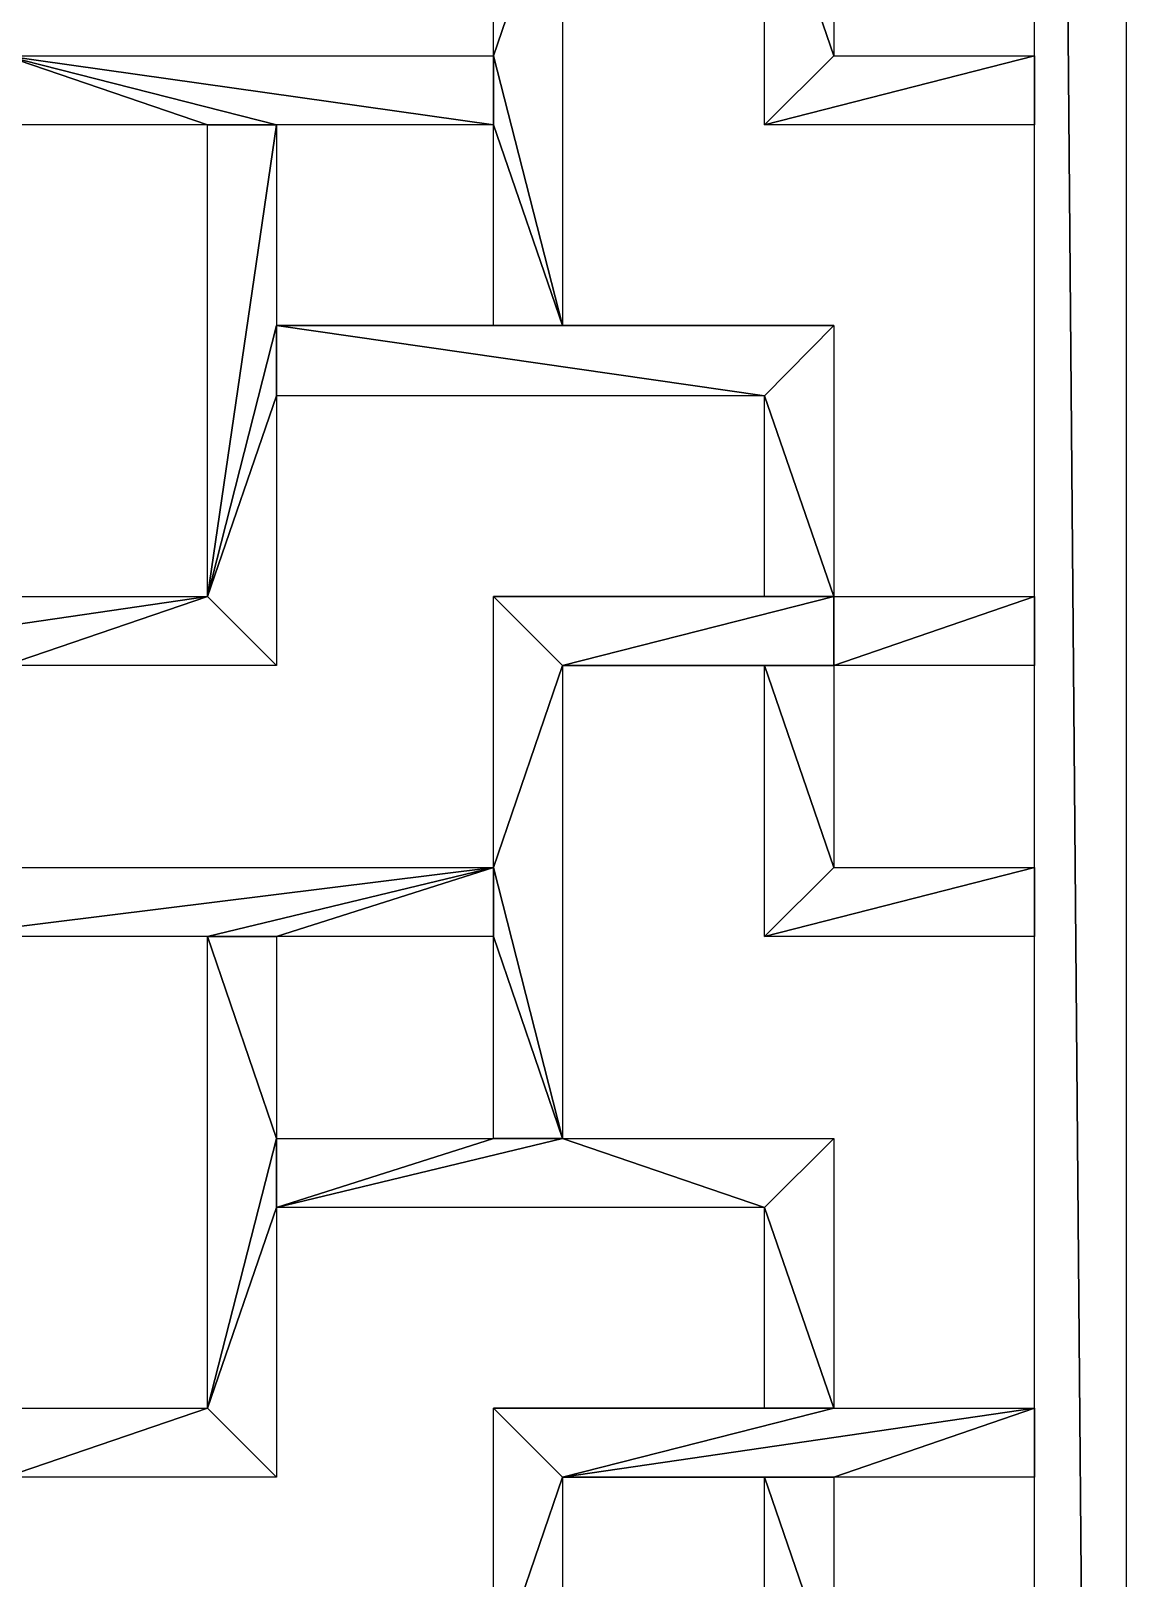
# Model space of a CAD drawing. Header units: centimetres. Extents: x -27.5 to -18.9, y -9.4 to 9.5.
# Drawn here: x -20.776 to -18.888, y -0.213 to 2.455 of the extents above; entities that cross this region are included whole.
import ezdxf

# ---------------------------------------------------------------- set-up
doc = ezdxf.new("R2010")
doc.units = ezdxf.units.CM
doc.header["$MEASUREMENT"] = 0
doc.layers.add('layer 1', color=7, linetype='Continuous')

msp = doc.modelspace()

# ---------------------------------------------------------------- linework, layer by layer
at = {"layer": 'layer 1', "color": 250}
for points in [[(-18.88772, 9.47963), (-18.88772, 9.47963), (-19.04571, 9.3217), (-19.04571, 9.3217), (-19.04571, 9.3217), (-19.04571, 9.3217), (-18.88772, -9.3973), (-18.88772, -9.3973), (-18.88772, -9.3973), (-18.88772, -9.3973), (-18.88772, 9.47963), (-18.88772, 9.47963)], [(-18.88772, 9.47963), (-18.88772, 9.47963), (-19.04571, 9.3217), (-19.04571, 9.3217), (-19.04571, 9.3217), (-19.04571, 9.3217), (-18.88772, -9.3973), (-18.88772, -9.3973), (-18.88772, -9.3973), (-18.88772, -9.3973), (-18.88772, 9.47963), (-18.88772, 9.47963)], [(-19.04571, 9.3217), (-19.04571, 9.3217), (-19.04571, -9.23937), (-19.04571, -9.23937), (-19.04571, -9.23937), (-19.04571, -9.23937), (-18.88772, -9.3973), (-18.88772, -9.3973), (-18.88772, -9.3973), (-18.88772, -9.3973), (-19.04571, 9.3217), (-19.04571, 9.3217)], [(-19.04571, 9.3217), (-19.04571, 9.3217), (-19.04571, -9.23937), (-19.04571, -9.23937), (-19.04571, -9.23937), (-19.04571, -9.23937), (-18.88772, -9.3973), (-18.88772, -9.3973), (-18.88772, -9.3973), (-18.88772, -9.3973), (-19.04571, 9.3217), (-19.04571, 9.3217)], [(-19.97847, 2.87941), (-19.97847, 2.87941), (-19.97847, 2.41215), (-19.97847, 2.41215), (-19.97847, 2.41215), (-19.97847, 2.41215), (-19.85946, 2.76042), (-19.85946, 2.76042), (-19.85946, 2.76042), (-19.85946, 2.76042), (-19.97847, 2.87941), (-19.97847, 2.87941)], [(-19.97847, 2.87941), (-19.97847, 2.87941), (-19.97847, 2.41215), (-19.97847, 2.41215), (-19.97847, 2.41215), (-19.97847, 2.41215), (-19.85946, 2.76042), (-19.85946, 2.76042), (-19.85946, 2.76042), (-19.85946, 2.76042), (-19.97847, 2.87941), (-19.97847, 2.87941)], [(-19.85946, 2.76042), (-19.85946, 2.76042), (-19.97847, 2.41215), (-19.97847, 2.41215), (-19.97847, 2.41215), (-19.97847, 2.41215), (-19.85946, 1.94704), (-19.85946, 1.94704), (-19.85946, 1.94704), (-19.85946, 1.94704), (-19.85946, 2.76042), (-19.85946, 2.76042)], [(-19.85946, 2.76042), (-19.85946, 2.76042), (-19.97847, 2.41215), (-19.97847, 2.41215), (-19.97847, 2.41215), (-19.97847, 2.41215), (-19.85946, 1.94704), (-19.85946, 1.94704), (-19.85946, 1.94704), (-19.85946, 1.94704), (-19.85946, 2.76042), (-19.85946, 2.76042)], [(-19.51101, 2.76042), (-19.51101, 2.76042), (-19.51101, 2.29315), (-19.51101, 2.29315), (-19.51101, 2.29315), (-19.51101, 2.29315), (-19.39197, 2.41215), (-19.39197, 2.41215), (-19.39197, 2.41215), (-19.39197, 2.41215), (-19.51101, 2.76042), (-19.51101, 2.76042)], [(-19.51101, 2.76042), (-19.51101, 2.76042), (-19.51101, 2.29315), (-19.51101, 2.29315), (-19.51101, 2.29315), (-19.51101, 2.29315), (-19.39197, 2.41215), (-19.39197, 2.41215), (-19.39197, 2.41215), (-19.39197, 2.41215), (-19.51101, 2.76042), (-19.51101, 2.76042)], [(-19.39197, 2.76042), (-19.39197, 2.76042), (-19.51101, 2.76042), (-19.51101, 2.76042), (-19.51101, 2.76042), (-19.51101, 2.76042), (-19.39197, 2.41215), (-19.39197, 2.41215), (-19.39197, 2.41215), (-19.39197, 2.41215), (-19.39197, 2.76042), (-19.39197, 2.76042)], [(-19.39197, 2.76042), (-19.39197, 2.76042), (-19.51101, 2.76042), (-19.51101, 2.76042), (-19.51101, 2.76042), (-19.51101, 2.76042), (-19.39197, 2.41215), (-19.39197, 2.41215), (-19.39197, 2.41215), (-19.39197, 2.41215), (-19.39197, 2.76042), (-19.39197, 2.76042)], [(-20.82037, 2.41215), (-20.82037, 2.41215), (-20.93721, 2.29315), (-20.93721, 2.29315), (-20.93721, 2.29315), (-20.93721, 2.29315), (-20.47191, 2.29315), (-20.47191, 2.29315), (-20.47191, 2.29315), (-20.47191, 2.29315), (-20.82037, 2.41215), (-20.82037, 2.41215)], [(-20.82037, 2.41215), (-20.82037, 2.41215), (-20.93721, 2.29315), (-20.93721, 2.29315), (-20.93721, 2.29315), (-20.93721, 2.29315), (-20.47191, 2.29315), (-20.47191, 2.29315), (-20.47191, 2.29315), (-20.47191, 2.29315), (-20.82037, 2.41215), (-20.82037, 2.41215)], [(-20.82037, 2.41215), (-20.82037, 2.41215), (-20.47191, 2.29315), (-20.47191, 2.29315), (-20.47191, 2.29315), (-20.47191, 2.29315), (-20.35287, 2.29315), (-20.35287, 2.29315), (-20.35287, 2.29315), (-20.35287, 2.29315), (-20.82037, 2.41215), (-20.82037, 2.41215)], [(-20.82037, 2.41215), (-20.82037, 2.41215), (-20.47191, 2.29315), (-20.47191, 2.29315), (-20.47191, 2.29315), (-20.47191, 2.29315), (-20.35287, 2.29315), (-20.35287, 2.29315), (-20.35287, 2.29315), (-20.35287, 2.29315), (-20.82037, 2.41215), (-20.82037, 2.41215)], [(-20.82037, 2.41215), (-20.82037, 2.41215), (-20.35287, 2.29315), (-20.35287, 2.29315), (-20.35287, 2.29315), (-20.35287, 2.29315), (-19.97847, 2.29315), (-19.97847, 2.29315), (-19.97847, 2.29315), (-19.97847, 2.29315), (-20.82037, 2.41215), (-20.82037, 2.41215)], [(-20.82037, 2.41215), (-20.82037, 2.41215), (-20.35287, 2.29315), (-20.35287, 2.29315), (-20.35287, 2.29315), (-20.35287, 2.29315), (-19.97847, 2.29315), (-19.97847, 2.29315), (-19.97847, 2.29315), (-19.97847, 2.29315), (-20.82037, 2.41215), (-20.82037, 2.41215)], [(-19.97847, 2.29315), (-19.97847, 2.29315), (-19.97847, 2.41215), (-19.97847, 2.41215), (-19.97847, 2.41215), (-19.97847, 2.41215), (-20.82037, 2.41215), (-20.82037, 2.41215), (-20.82037, 2.41215), (-20.82037, 2.41215), (-19.97847, 2.29315), (-19.97847, 2.29315)], [(-19.97847, 2.29315), (-19.97847, 2.29315), (-19.97847, 2.41215), (-19.97847, 2.41215), (-19.97847, 2.41215), (-19.97847, 2.41215), (-20.82037, 2.41215), (-20.82037, 2.41215), (-20.82037, 2.41215), (-20.82037, 2.41215), (-19.97847, 2.29315), (-19.97847, 2.29315)], [(-19.97847, 2.41215), (-19.97847, 2.41215), (-19.97847, 2.29315), (-19.97847, 2.29315), (-19.97847, 2.29315), (-19.97847, 2.29315), (-19.85946, 1.94704), (-19.85946, 1.94704), (-19.85946, 1.94704), (-19.85946, 1.94704), (-19.97847, 2.41215), (-19.97847, 2.41215)], [(-19.97847, 2.41215), (-19.97847, 2.41215), (-19.97847, 2.29315), (-19.97847, 2.29315), (-19.97847, 2.29315), (-19.97847, 2.29315), (-19.85946, 1.94704), (-19.85946, 1.94704), (-19.85946, 1.94704), (-19.85946, 1.94704), (-19.97847, 2.41215), (-19.97847, 2.41215)], [(-19.04571, 2.41215), (-19.04571, 2.41215), (-19.51101, 2.29315), (-19.51101, 2.29315), (-19.51101, 2.29315), (-19.51101, 2.29315), (-19.04571, 2.29315), (-19.04571, 2.29315), (-19.04571, 2.29315), (-19.04571, 2.29315), (-19.04571, 2.41215), (-19.04571, 2.41215)], [(-19.04571, 2.41215), (-19.04571, 2.41215), (-19.51101, 2.29315), (-19.51101, 2.29315), (-19.51101, 2.29315), (-19.51101, 2.29315), (-19.04571, 2.29315), (-19.04571, 2.29315), (-19.04571, 2.29315), (-19.04571, 2.29315), (-19.04571, 2.41215), (-19.04571, 2.41215)], [(-19.51101, 2.29315), (-19.51101, 2.29315), (-19.04571, 2.41215), (-19.04571, 2.41215), (-19.04571, 2.41215), (-19.04571, 2.41215), (-19.39197, 2.41215), (-19.39197, 2.41215), (-19.39197, 2.41215), (-19.39197, 2.41215), (-19.51101, 2.29315), (-19.51101, 2.29315)], [(-19.51101, 2.29315), (-19.51101, 2.29315), (-19.04571, 2.41215), (-19.04571, 2.41215), (-19.04571, 2.41215), (-19.04571, 2.41215), (-19.39197, 2.41215), (-19.39197, 2.41215), (-19.39197, 2.41215), (-19.39197, 2.41215), (-19.51101, 2.29315), (-19.51101, 2.29315)], [(-20.35287, 2.29315), (-20.35287, 2.29315), (-20.47191, 1.47974), (-20.47191, 1.47974), (-20.47191, 1.47974), (-20.47191, 1.47974), (-20.35287, 1.94704), (-20.35287, 1.94704), (-20.35287, 1.94704), (-20.35287, 1.94704), (-20.35287, 2.29315), (-20.35287, 2.29315)], [(-20.35287, 2.29315), (-20.35287, 2.29315), (-20.47191, 1.47974), (-20.47191, 1.47974), (-20.47191, 1.47974), (-20.47191, 1.47974), (-20.35287, 1.94704), (-20.35287, 1.94704), (-20.35287, 1.94704), (-20.35287, 1.94704), (-20.35287, 2.29315), (-20.35287, 2.29315)], [(-20.47191, 2.29315), (-20.47191, 2.29315), (-20.47191, 1.47974), (-20.47191, 1.47974), (-20.47191, 1.47974), (-20.47191, 1.47974), (-20.35287, 2.29315), (-20.35287, 2.29315), (-20.35287, 2.29315), (-20.35287, 2.29315), (-20.47191, 2.29315), (-20.47191, 2.29315)], [(-20.47191, 2.29315), (-20.47191, 2.29315), (-20.47191, 1.47974), (-20.47191, 1.47974), (-20.47191, 1.47974), (-20.47191, 1.47974), (-20.35287, 2.29315), (-20.35287, 2.29315), (-20.35287, 2.29315), (-20.35287, 2.29315), (-20.47191, 2.29315), (-20.47191, 2.29315)], [(-19.97847, 2.29315), (-19.97847, 2.29315), (-19.97847, 1.94704), (-19.97847, 1.94704), (-19.97847, 1.94704), (-19.97847, 1.94704), (-19.85946, 1.94704), (-19.85946, 1.94704), (-19.85946, 1.94704), (-19.85946, 1.94704), (-19.97847, 2.29315), (-19.97847, 2.29315)], [(-19.97847, 2.29315), (-19.97847, 2.29315), (-19.97847, 1.94704), (-19.97847, 1.94704), (-19.97847, 1.94704), (-19.97847, 1.94704), (-19.85946, 1.94704), (-19.85946, 1.94704), (-19.85946, 1.94704), (-19.85946, 1.94704), (-19.97847, 2.29315), (-19.97847, 2.29315)], [(-20.35287, 1.94704), (-20.35287, 1.94704), (-20.47191, 1.47974), (-20.47191, 1.47974), (-20.47191, 1.47974), (-20.47191, 1.47974), (-20.35287, 1.82589), (-20.35287, 1.82589), (-20.35287, 1.82589), (-20.35287, 1.82589), (-20.35287, 1.94704), (-20.35287, 1.94704)], [(-20.35287, 1.94704), (-20.35287, 1.94704), (-20.47191, 1.47974), (-20.47191, 1.47974), (-20.47191, 1.47974), (-20.47191, 1.47974), (-20.35287, 1.82589), (-20.35287, 1.82589), (-20.35287, 1.82589), (-20.35287, 1.82589), (-20.35287, 1.94704), (-20.35287, 1.94704)], [(-20.35287, 1.94704), (-20.35287, 1.94704), (-19.51101, 1.82589), (-19.51101, 1.82589), (-19.51101, 1.82589), (-19.51101, 1.82589), (-19.39197, 1.94704), (-19.39197, 1.94704), (-19.39197, 1.94704), (-19.39197, 1.94704), (-20.35287, 1.94704), (-20.35287, 1.94704)], [(-20.35287, 1.94704), (-20.35287, 1.94704), (-19.51101, 1.82589), (-19.51101, 1.82589), (-19.51101, 1.82589), (-19.51101, 1.82589), (-19.39197, 1.94704), (-19.39197, 1.94704), (-19.39197, 1.94704), (-19.39197, 1.94704), (-20.35287, 1.94704), (-20.35287, 1.94704)], [(-20.35287, 1.94704), (-20.35287, 1.94704), (-20.35287, 1.82589), (-20.35287, 1.82589), (-20.35287, 1.82589), (-20.35287, 1.82589), (-19.51101, 1.82589), (-19.51101, 1.82589), (-19.51101, 1.82589), (-19.51101, 1.82589), (-20.35287, 1.94704), (-20.35287, 1.94704)], [(-20.35287, 1.94704), (-20.35287, 1.94704), (-20.35287, 1.82589), (-20.35287, 1.82589), (-20.35287, 1.82589), (-20.35287, 1.82589), (-19.51101, 1.82589), (-19.51101, 1.82589), (-19.51101, 1.82589), (-19.51101, 1.82589), (-20.35287, 1.94704), (-20.35287, 1.94704)], [(-19.97847, 1.94704), (-19.97847, 1.94704), (-20.35287, 1.94704), (-20.35287, 1.94704), (-20.35287, 1.94704), (-20.35287, 1.94704), (-19.39197, 1.94704), (-19.39197, 1.94704), (-19.39197, 1.94704), (-19.39197, 1.94704), (-19.97847, 1.94704), (-19.97847, 1.94704)], [(-19.97847, 1.94704), (-19.97847, 1.94704), (-20.35287, 1.94704), (-20.35287, 1.94704), (-20.35287, 1.94704), (-20.35287, 1.94704), (-19.39197, 1.94704), (-19.39197, 1.94704), (-19.39197, 1.94704), (-19.39197, 1.94704), (-19.97847, 1.94704), (-19.97847, 1.94704)], [(-19.85946, 1.94704), (-19.85946, 1.94704), (-19.97847, 1.94704), (-19.97847, 1.94704), (-19.97847, 1.94704), (-19.97847, 1.94704), (-19.39197, 1.94704), (-19.39197, 1.94704), (-19.39197, 1.94704), (-19.39197, 1.94704), (-19.85946, 1.94704), (-19.85946, 1.94704)], [(-19.85946, 1.94704), (-19.85946, 1.94704), (-19.97847, 1.94704), (-19.97847, 1.94704), (-19.97847, 1.94704), (-19.97847, 1.94704), (-19.39197, 1.94704), (-19.39197, 1.94704), (-19.39197, 1.94704), (-19.39197, 1.94704), (-19.85946, 1.94704), (-19.85946, 1.94704)], [(-19.39197, 1.94704), (-19.39197, 1.94704), (-19.51101, 1.82589), (-19.51101, 1.82589), (-19.51101, 1.82589), (-19.51101, 1.82589), (-19.39197, 1.47974), (-19.39197, 1.47974), (-19.39197, 1.47974), (-19.39197, 1.47974), (-19.39197, 1.94704), (-19.39197, 1.94704)], [(-19.39197, 1.94704), (-19.39197, 1.94704), (-19.51101, 1.82589), (-19.51101, 1.82589), (-19.51101, 1.82589), (-19.51101, 1.82589), (-19.39197, 1.47974), (-19.39197, 1.47974), (-19.39197, 1.47974), (-19.39197, 1.47974), (-19.39197, 1.94704), (-19.39197, 1.94704)], [(-20.35287, 1.82589), (-20.35287, 1.82589), (-20.47191, 1.47974), (-20.47191, 1.47974), (-20.47191, 1.47974), (-20.47191, 1.47974), (-20.35287, 1.36079), (-20.35287, 1.36079), (-20.35287, 1.36079), (-20.35287, 1.36079), (-20.35287, 1.82589), (-20.35287, 1.82589)], [(-20.35287, 1.82589), (-20.35287, 1.82589), (-20.47191, 1.47974), (-20.47191, 1.47974), (-20.47191, 1.47974), (-20.47191, 1.47974), (-20.35287, 1.36079), (-20.35287, 1.36079), (-20.35287, 1.36079), (-20.35287, 1.36079), (-20.35287, 1.82589), (-20.35287, 1.82589)], [(-19.51101, 1.82589), (-19.51101, 1.82589), (-19.51101, 1.47974), (-19.51101, 1.47974), (-19.51101, 1.47974), (-19.51101, 1.47974), (-19.39197, 1.47974), (-19.39197, 1.47974), (-19.39197, 1.47974), (-19.39197, 1.47974), (-19.51101, 1.82589), (-19.51101, 1.82589)], [(-19.51101, 1.82589), (-19.51101, 1.82589), (-19.51101, 1.47974), (-19.51101, 1.47974), (-19.51101, 1.47974), (-19.51101, 1.47974), (-19.39197, 1.47974), (-19.39197, 1.47974), (-19.39197, 1.47974), (-19.39197, 1.47974), (-19.51101, 1.82589), (-19.51101, 1.82589)], [(-20.47191, 1.47974), (-20.47191, 1.47974), (-21.28566, 1.36079), (-21.28566, 1.36079), (-21.28566, 1.36079), (-21.28566, 1.36079), (-20.82037, 1.36079), (-20.82037, 1.36079), (-20.82037, 1.36079), (-20.82037, 1.36079), (-20.47191, 1.47974), (-20.47191, 1.47974)], [(-20.47191, 1.47974), (-20.47191, 1.47974), (-21.28566, 1.36079), (-21.28566, 1.36079), (-21.28566, 1.36079), (-21.28566, 1.36079), (-20.82037, 1.36079), (-20.82037, 1.36079), (-20.82037, 1.36079), (-20.82037, 1.36079), (-20.47191, 1.47974), (-20.47191, 1.47974)], [(-21.28566, 1.36079), (-21.28566, 1.36079), (-20.47191, 1.47974), (-20.47191, 1.47974), (-20.47191, 1.47974), (-20.47191, 1.47974), (-20.81817, 1.47974), (-20.81817, 1.47974), (-20.81817, 1.47974), (-20.81817, 1.47974), (-21.28566, 1.36079), (-21.28566, 1.36079)], [(-21.28566, 1.36079), (-21.28566, 1.36079), (-20.47191, 1.47974), (-20.47191, 1.47974), (-20.47191, 1.47974), (-20.47191, 1.47974), (-20.81817, 1.47974), (-20.81817, 1.47974), (-20.81817, 1.47974), (-20.81817, 1.47974), (-21.28566, 1.36079), (-21.28566, 1.36079)], [(-20.47191, 1.47974), (-20.47191, 1.47974), (-20.82037, 1.36079), (-20.82037, 1.36079), (-20.82037, 1.36079), (-20.82037, 1.36079), (-20.35287, 1.36079), (-20.35287, 1.36079), (-20.35287, 1.36079), (-20.35287, 1.36079), (-20.47191, 1.47974), (-20.47191, 1.47974)], [(-20.47191, 1.47974), (-20.47191, 1.47974), (-20.82037, 1.36079), (-20.82037, 1.36079), (-20.82037, 1.36079), (-20.82037, 1.36079), (-20.35287, 1.36079), (-20.35287, 1.36079), (-20.35287, 1.36079), (-20.35287, 1.36079), (-20.47191, 1.47974), (-20.47191, 1.47974)], [(-19.97847, 1.47974), (-19.97847, 1.47974), (-19.85946, 1.36079), (-19.85946, 1.36079), (-19.85946, 1.36079), (-19.85946, 1.36079), (-19.39197, 1.47974), (-19.39197, 1.47974), (-19.39197, 1.47974), (-19.39197, 1.47974), (-19.97847, 1.47974), (-19.97847, 1.47974)], [(-19.97847, 1.47974), (-19.97847, 1.47974), (-19.85946, 1.36079), (-19.85946, 1.36079), (-19.85946, 1.36079), (-19.85946, 1.36079), (-19.39197, 1.47974), (-19.39197, 1.47974), (-19.39197, 1.47974), (-19.39197, 1.47974), (-19.97847, 1.47974), (-19.97847, 1.47974)], [(-19.97847, 1.47974), (-19.97847, 1.47974), (-19.97847, 1.01248), (-19.97847, 1.01248), (-19.97847, 1.01248), (-19.97847, 1.01248), (-19.85946, 1.36079), (-19.85946, 1.36079), (-19.85946, 1.36079), (-19.85946, 1.36079), (-19.97847, 1.47974), (-19.97847, 1.47974)], [(-19.97847, 1.47974), (-19.97847, 1.47974), (-19.97847, 1.01248), (-19.97847, 1.01248), (-19.97847, 1.01248), (-19.97847, 1.01248), (-19.85946, 1.36079), (-19.85946, 1.36079), (-19.85946, 1.36079), (-19.85946, 1.36079), (-19.97847, 1.47974), (-19.97847, 1.47974)], [(-19.39197, 1.47974), (-19.39197, 1.47974), (-19.51101, 1.47974), (-19.51101, 1.47974), (-19.51101, 1.47974), (-19.51101, 1.47974), (-19.97847, 1.47974), (-19.97847, 1.47974), (-19.97847, 1.47974), (-19.97847, 1.47974), (-19.39197, 1.47974), (-19.39197, 1.47974)], [(-19.39197, 1.47974), (-19.39197, 1.47974), (-19.51101, 1.47974), (-19.51101, 1.47974), (-19.51101, 1.47974), (-19.51101, 1.47974), (-19.97847, 1.47974), (-19.97847, 1.47974), (-19.97847, 1.47974), (-19.97847, 1.47974), (-19.39197, 1.47974), (-19.39197, 1.47974)], [(-19.39197, 1.47974), (-19.39197, 1.47974), (-19.85946, 1.36079), (-19.85946, 1.36079), (-19.85946, 1.36079), (-19.85946, 1.36079), (-19.39197, 1.36079), (-19.39197, 1.36079), (-19.39197, 1.36079), (-19.39197, 1.36079), (-19.39197, 1.47974), (-19.39197, 1.47974)], [(-19.39197, 1.47974), (-19.39197, 1.47974), (-19.85946, 1.36079), (-19.85946, 1.36079), (-19.85946, 1.36079), (-19.85946, 1.36079), (-19.39197, 1.36079), (-19.39197, 1.36079), (-19.39197, 1.36079), (-19.39197, 1.36079), (-19.39197, 1.47974), (-19.39197, 1.47974)], [(-19.04571, 1.47974), (-19.04571, 1.47974), (-19.39197, 1.36079), (-19.39197, 1.36079), (-19.39197, 1.36079), (-19.39197, 1.36079), (-19.04571, 1.36079), (-19.04571, 1.36079), (-19.04571, 1.36079), (-19.04571, 1.36079), (-19.04571, 1.47974), (-19.04571, 1.47974)], [(-19.04571, 1.47974), (-19.04571, 1.47974), (-19.39197, 1.36079), (-19.39197, 1.36079), (-19.39197, 1.36079), (-19.39197, 1.36079), (-19.04571, 1.36079), (-19.04571, 1.36079), (-19.04571, 1.36079), (-19.04571, 1.36079), (-19.04571, 1.47974), (-19.04571, 1.47974)], [(-19.39197, 1.36079), (-19.39197, 1.36079), (-19.04571, 1.47974), (-19.04571, 1.47974), (-19.04571, 1.47974), (-19.04571, 1.47974), (-19.39197, 1.47974), (-19.39197, 1.47974), (-19.39197, 1.47974), (-19.39197, 1.47974), (-19.39197, 1.36079), (-19.39197, 1.36079)], [(-19.39197, 1.36079), (-19.39197, 1.36079), (-19.04571, 1.47974), (-19.04571, 1.47974), (-19.04571, 1.47974), (-19.04571, 1.47974), (-19.39197, 1.47974), (-19.39197, 1.47974), (-19.39197, 1.47974), (-19.39197, 1.47974), (-19.39197, 1.36079), (-19.39197, 1.36079)], [(-19.85946, 1.36079), (-19.85946, 1.36079), (-19.97847, 1.01248), (-19.97847, 1.01248), (-19.97847, 1.01248), (-19.97847, 1.01248), (-19.85946, 0.54522), (-19.85946, 0.54522), (-19.85946, 0.54522), (-19.85946, 0.54522), (-19.85946, 1.36079), (-19.85946, 1.36079)], [(-19.85946, 1.36079), (-19.85946, 1.36079), (-19.97847, 1.01248), (-19.97847, 1.01248), (-19.97847, 1.01248), (-19.97847, 1.01248), (-19.85946, 0.54522), (-19.85946, 0.54522), (-19.85946, 0.54522), (-19.85946, 0.54522), (-19.85946, 1.36079), (-19.85946, 1.36079)], [(-19.39197, 1.36079), (-19.39197, 1.36079), (-19.85946, 1.36079), (-19.85946, 1.36079), (-19.85946, 1.36079), (-19.85946, 1.36079), (-19.51101, 1.36079), (-19.51101, 1.36079), (-19.51101, 1.36079), (-19.51101, 1.36079), (-19.39197, 1.36079), (-19.39197, 1.36079)], [(-19.39197, 1.36079), (-19.39197, 1.36079), (-19.85946, 1.36079), (-19.85946, 1.36079), (-19.85946, 1.36079), (-19.85946, 1.36079), (-19.51101, 1.36079), (-19.51101, 1.36079), (-19.51101, 1.36079), (-19.51101, 1.36079), (-19.39197, 1.36079), (-19.39197, 1.36079)], [(-19.51101, 1.36079), (-19.51101, 1.36079), (-19.51101, 0.89353), (-19.51101, 0.89353), (-19.51101, 0.89353), (-19.51101, 0.89353), (-19.39197, 1.01248), (-19.39197, 1.01248), (-19.39197, 1.01248), (-19.39197, 1.01248), (-19.51101, 1.36079), (-19.51101, 1.36079)], [(-19.51101, 1.36079), (-19.51101, 1.36079), (-19.51101, 0.89353), (-19.51101, 0.89353), (-19.51101, 0.89353), (-19.51101, 0.89353), (-19.39197, 1.01248), (-19.39197, 1.01248), (-19.39197, 1.01248), (-19.39197, 1.01248), (-19.51101, 1.36079), (-19.51101, 1.36079)], [(-19.39197, 1.36079), (-19.39197, 1.36079), (-19.51101, 1.36079), (-19.51101, 1.36079), (-19.51101, 1.36079), (-19.51101, 1.36079), (-19.39197, 1.01248), (-19.39197, 1.01248), (-19.39197, 1.01248), (-19.39197, 1.01248), (-19.39197, 1.36079), (-19.39197, 1.36079)], [(-19.39197, 1.36079), (-19.39197, 1.36079), (-19.51101, 1.36079), (-19.51101, 1.36079), (-19.51101, 1.36079), (-19.51101, 1.36079), (-19.39197, 1.01248), (-19.39197, 1.01248), (-19.39197, 1.01248), (-19.39197, 1.01248), (-19.39197, 1.36079), (-19.39197, 1.36079)], [(-19.97847, 1.01248), (-19.97847, 1.01248), (-20.93721, 0.89353), (-20.93721, 0.89353), (-20.93721, 0.89353), (-20.93721, 0.89353), (-20.47191, 0.89353), (-20.47191, 0.89353), (-20.47191, 0.89353), (-20.47191, 0.89353), (-19.97847, 1.01248), (-19.97847, 1.01248)], [(-19.97847, 1.01248), (-19.97847, 1.01248), (-20.93721, 0.89353), (-20.93721, 0.89353), (-20.93721, 0.89353), (-20.93721, 0.89353), (-20.47191, 0.89353), (-20.47191, 0.89353), (-20.47191, 0.89353), (-20.47191, 0.89353), (-19.97847, 1.01248), (-19.97847, 1.01248)], [(-20.82037, 1.01248), (-20.82037, 1.01248), (-20.93721, 0.89353), (-20.93721, 0.89353), (-20.93721, 0.89353), (-20.93721, 0.89353), (-19.97847, 1.01248), (-19.97847, 1.01248), (-19.97847, 1.01248), (-19.97847, 1.01248), (-20.82037, 1.01248), (-20.82037, 1.01248)], [(-20.82037, 1.01248), (-20.82037, 1.01248), (-20.93721, 0.89353), (-20.93721, 0.89353), (-20.93721, 0.89353), (-20.93721, 0.89353), (-19.97847, 1.01248), (-19.97847, 1.01248), (-19.97847, 1.01248), (-19.97847, 1.01248), (-20.82037, 1.01248), (-20.82037, 1.01248)], [(-19.97847, 1.01248), (-19.97847, 1.01248), (-20.47191, 0.89353), (-20.47191, 0.89353), (-20.47191, 0.89353), (-20.47191, 0.89353), (-20.35287, 0.89353), (-20.35287, 0.89353), (-20.35287, 0.89353), (-20.35287, 0.89353), (-19.97847, 1.01248), (-19.97847, 1.01248)], [(-19.97847, 1.01248), (-19.97847, 1.01248), (-20.47191, 0.89353), (-20.47191, 0.89353), (-20.47191, 0.89353), (-20.47191, 0.89353), (-20.35287, 0.89353), (-20.35287, 0.89353), (-20.35287, 0.89353), (-20.35287, 0.89353), (-19.97847, 1.01248), (-19.97847, 1.01248)], [(-19.97847, 1.01248), (-19.97847, 1.01248), (-20.35287, 0.89353), (-20.35287, 0.89353), (-20.35287, 0.89353), (-20.35287, 0.89353), (-19.97847, 0.89353), (-19.97847, 0.89353), (-19.97847, 0.89353), (-19.97847, 0.89353), (-19.97847, 1.01248), (-19.97847, 1.01248)], [(-19.97847, 1.01248), (-19.97847, 1.01248), (-20.35287, 0.89353), (-20.35287, 0.89353), (-20.35287, 0.89353), (-20.35287, 0.89353), (-19.97847, 0.89353), (-19.97847, 0.89353), (-19.97847, 0.89353), (-19.97847, 0.89353), (-19.97847, 1.01248), (-19.97847, 1.01248)], [(-19.97847, 1.01248), (-19.97847, 1.01248), (-19.97847, 0.89353), (-19.97847, 0.89353), (-19.97847, 0.89353), (-19.97847, 0.89353), (-19.85946, 0.54522), (-19.85946, 0.54522), (-19.85946, 0.54522), (-19.85946, 0.54522), (-19.97847, 1.01248), (-19.97847, 1.01248)], [(-19.97847, 1.01248), (-19.97847, 1.01248), (-19.97847, 0.89353), (-19.97847, 0.89353), (-19.97847, 0.89353), (-19.97847, 0.89353), (-19.85946, 0.54522), (-19.85946, 0.54522), (-19.85946, 0.54522), (-19.85946, 0.54522), (-19.97847, 1.01248), (-19.97847, 1.01248)], [(-19.04571, 1.01248), (-19.04571, 1.01248), (-19.51101, 0.89353), (-19.51101, 0.89353), (-19.51101, 0.89353), (-19.51101, 0.89353), (-19.04571, 0.89353), (-19.04571, 0.89353), (-19.04571, 0.89353), (-19.04571, 0.89353), (-19.04571, 1.01248), (-19.04571, 1.01248)], [(-19.04571, 1.01248), (-19.04571, 1.01248), (-19.51101, 0.89353), (-19.51101, 0.89353), (-19.51101, 0.89353), (-19.51101, 0.89353), (-19.04571, 0.89353), (-19.04571, 0.89353), (-19.04571, 0.89353), (-19.04571, 0.89353), (-19.04571, 1.01248), (-19.04571, 1.01248)], [(-19.51101, 0.89353), (-19.51101, 0.89353), (-19.04571, 1.01248), (-19.04571, 1.01248), (-19.04571, 1.01248), (-19.04571, 1.01248), (-19.39197, 1.01248), (-19.39197, 1.01248), (-19.39197, 1.01248), (-19.39197, 1.01248), (-19.51101, 0.89353), (-19.51101, 0.89353)], [(-19.51101, 0.89353), (-19.51101, 0.89353), (-19.04571, 1.01248), (-19.04571, 1.01248), (-19.04571, 1.01248), (-19.04571, 1.01248), (-19.39197, 1.01248), (-19.39197, 1.01248), (-19.39197, 1.01248), (-19.39197, 1.01248), (-19.51101, 0.89353), (-19.51101, 0.89353)], [(-20.47191, 0.89353), (-20.47191, 0.89353), (-20.47191, 0.08012), (-20.47191, 0.08012), (-20.47191, 0.08012), (-20.47191, 0.08012), (-20.35287, 0.54522), (-20.35287, 0.54522), (-20.35287, 0.54522), (-20.35287, 0.54522), (-20.47191, 0.89353), (-20.47191, 0.89353)], [(-20.47191, 0.89353), (-20.47191, 0.89353), (-20.47191, 0.08012), (-20.47191, 0.08012), (-20.47191, 0.08012), (-20.47191, 0.08012), (-20.35287, 0.54522), (-20.35287, 0.54522), (-20.35287, 0.54522), (-20.35287, 0.54522), (-20.47191, 0.89353), (-20.47191, 0.89353)], [(-20.35287, 0.89353), (-20.35287, 0.89353), (-20.47191, 0.89353), (-20.47191, 0.89353), (-20.47191, 0.89353), (-20.47191, 0.89353), (-20.35287, 0.54522), (-20.35287, 0.54522), (-20.35287, 0.54522), (-20.35287, 0.54522), (-20.35287, 0.89353), (-20.35287, 0.89353)], [(-20.35287, 0.89353), (-20.35287, 0.89353), (-20.47191, 0.89353), (-20.47191, 0.89353), (-20.47191, 0.89353), (-20.47191, 0.89353), (-20.35287, 0.54522), (-20.35287, 0.54522), (-20.35287, 0.54522), (-20.35287, 0.54522), (-20.35287, 0.89353), (-20.35287, 0.89353)], [(-19.97847, 0.89353), (-19.97847, 0.89353), (-19.97847, 0.54522), (-19.97847, 0.54522), (-19.97847, 0.54522), (-19.97847, 0.54522), (-19.85946, 0.54522), (-19.85946, 0.54522), (-19.85946, 0.54522), (-19.85946, 0.54522), (-19.97847, 0.89353), (-19.97847, 0.89353)], [(-19.97847, 0.89353), (-19.97847, 0.89353), (-19.97847, 0.54522), (-19.97847, 0.54522), (-19.97847, 0.54522), (-19.97847, 0.54522), (-19.85946, 0.54522), (-19.85946, 0.54522), (-19.85946, 0.54522), (-19.85946, 0.54522), (-19.97847, 0.89353), (-19.97847, 0.89353)], [(-20.35287, 0.54522), (-20.35287, 0.54522), (-20.47191, 0.08012), (-20.47191, 0.08012), (-20.47191, 0.08012), (-20.47191, 0.08012), (-20.35287, 0.42623), (-20.35287, 0.42623), (-20.35287, 0.42623), (-20.35287, 0.42623), (-20.35287, 0.54522), (-20.35287, 0.54522)], [(-20.35287, 0.54522), (-20.35287, 0.54522), (-20.47191, 0.08012), (-20.47191, 0.08012), (-20.47191, 0.08012), (-20.47191, 0.08012), (-20.35287, 0.42623), (-20.35287, 0.42623), (-20.35287, 0.42623), (-20.35287, 0.42623), (-20.35287, 0.54522), (-20.35287, 0.54522)], [(-19.85946, 0.54522), (-19.85946, 0.54522), (-20.35287, 0.42623), (-20.35287, 0.42623), (-20.35287, 0.42623), (-20.35287, 0.42623), (-19.51101, 0.42623), (-19.51101, 0.42623), (-19.51101, 0.42623), (-19.51101, 0.42623), (-19.85946, 0.54522), (-19.85946, 0.54522)], [(-19.85946, 0.54522), (-19.85946, 0.54522), (-20.35287, 0.42623), (-20.35287, 0.42623), (-20.35287, 0.42623), (-20.35287, 0.42623), (-19.51101, 0.42623), (-19.51101, 0.42623), (-19.51101, 0.42623), (-19.51101, 0.42623), (-19.85946, 0.54522), (-19.85946, 0.54522)], [(-19.97847, 0.54522), (-19.97847, 0.54522), (-20.35287, 0.42623), (-20.35287, 0.42623), (-20.35287, 0.42623), (-20.35287, 0.42623), (-19.85946, 0.54522), (-19.85946, 0.54522), (-19.85946, 0.54522), (-19.85946, 0.54522), (-19.97847, 0.54522), (-19.97847, 0.54522)], [(-19.97847, 0.54522), (-19.97847, 0.54522), (-20.35287, 0.42623), (-20.35287, 0.42623), (-20.35287, 0.42623), (-20.35287, 0.42623), (-19.85946, 0.54522), (-19.85946, 0.54522), (-19.85946, 0.54522), (-19.85946, 0.54522), (-19.97847, 0.54522), (-19.97847, 0.54522)], [(-20.35287, 0.54522), (-20.35287, 0.54522), (-20.35287, 0.42623), (-20.35287, 0.42623), (-20.35287, 0.42623), (-20.35287, 0.42623), (-19.97847, 0.54522), (-19.97847, 0.54522), (-19.97847, 0.54522), (-19.97847, 0.54522), (-20.35287, 0.54522), (-20.35287, 0.54522)], [(-20.35287, 0.54522), (-20.35287, 0.54522), (-20.35287, 0.42623), (-20.35287, 0.42623), (-20.35287, 0.42623), (-20.35287, 0.42623), (-19.97847, 0.54522), (-19.97847, 0.54522), (-19.97847, 0.54522), (-19.97847, 0.54522), (-20.35287, 0.54522), (-20.35287, 0.54522)], [(-19.85946, 0.54522), (-19.85946, 0.54522), (-19.51101, 0.42623), (-19.51101, 0.42623), (-19.51101, 0.42623), (-19.51101, 0.42623), (-19.39197, 0.54522), (-19.39197, 0.54522), (-19.39197, 0.54522), (-19.39197, 0.54522), (-19.85946, 0.54522), (-19.85946, 0.54522)], [(-19.85946, 0.54522), (-19.85946, 0.54522), (-19.51101, 0.42623), (-19.51101, 0.42623), (-19.51101, 0.42623), (-19.51101, 0.42623), (-19.39197, 0.54522), (-19.39197, 0.54522), (-19.39197, 0.54522), (-19.39197, 0.54522), (-19.85946, 0.54522), (-19.85946, 0.54522)], [(-19.39197, 0.54522), (-19.39197, 0.54522), (-19.51101, 0.42623), (-19.51101, 0.42623), (-19.51101, 0.42623), (-19.51101, 0.42623), (-19.39197, 0.08012), (-19.39197, 0.08012), (-19.39197, 0.08012), (-19.39197, 0.08012), (-19.39197, 0.54522), (-19.39197, 0.54522)], [(-19.39197, 0.54522), (-19.39197, 0.54522), (-19.51101, 0.42623), (-19.51101, 0.42623), (-19.51101, 0.42623), (-19.51101, 0.42623), (-19.39197, 0.08012), (-19.39197, 0.08012), (-19.39197, 0.08012), (-19.39197, 0.08012), (-19.39197, 0.54522), (-19.39197, 0.54522)], [(-20.35287, 0.42623), (-20.35287, 0.42623), (-20.47191, 0.08012), (-20.47191, 0.08012), (-20.47191, 0.08012), (-20.47191, 0.08012), (-20.35287, -0.03888), (-20.35287, -0.03888), (-20.35287, -0.03888), (-20.35287, -0.03888), (-20.35287, 0.42623), (-20.35287, 0.42623)], [(-20.35287, 0.42623), (-20.35287, 0.42623), (-20.47191, 0.08012), (-20.47191, 0.08012), (-20.47191, 0.08012), (-20.47191, 0.08012), (-20.35287, -0.03888), (-20.35287, -0.03888), (-20.35287, -0.03888), (-20.35287, -0.03888), (-20.35287, 0.42623), (-20.35287, 0.42623)], [(-19.51101, 0.42623), (-19.51101, 0.42623), (-19.51101, 0.08012), (-19.51101, 0.08012), (-19.51101, 0.08012), (-19.51101, 0.08012), (-19.39197, 0.08012), (-19.39197, 0.08012), (-19.39197, 0.08012), (-19.39197, 0.08012), (-19.51101, 0.42623), (-19.51101, 0.42623)], [(-19.51101, 0.42623), (-19.51101, 0.42623), (-19.51101, 0.08012), (-19.51101, 0.08012), (-19.51101, 0.08012), (-19.51101, 0.08012), (-19.39197, 0.08012), (-19.39197, 0.08012), (-19.39197, 0.08012), (-19.39197, 0.08012), (-19.51101, 0.42623), (-19.51101, 0.42623)], [(-20.82037, -0.03888), (-20.82037, -0.03888), (-20.47191, 0.08012), (-20.47191, 0.08012), (-20.47191, 0.08012), (-20.47191, 0.08012), (-20.81817, 0.08012), (-20.81817, 0.08012), (-20.81817, 0.08012), (-20.81817, 0.08012), (-20.82037, -0.03888), (-20.82037, -0.03888)], [(-20.82037, -0.03888), (-20.82037, -0.03888), (-20.47191, 0.08012), (-20.47191, 0.08012), (-20.47191, 0.08012), (-20.47191, 0.08012), (-20.81817, 0.08012), (-20.81817, 0.08012), (-20.81817, 0.08012), (-20.81817, 0.08012), (-20.82037, -0.03888), (-20.82037, -0.03888)], [(-20.47191, 0.08012), (-20.47191, 0.08012), (-20.82037, -0.03888), (-20.82037, -0.03888), (-20.82037, -0.03888), (-20.82037, -0.03888), (-20.35287, -0.03888), (-20.35287, -0.03888), (-20.35287, -0.03888), (-20.35287, -0.03888), (-20.47191, 0.08012), (-20.47191, 0.08012)], [(-20.47191, 0.08012), (-20.47191, 0.08012), (-20.82037, -0.03888), (-20.82037, -0.03888), (-20.82037, -0.03888), (-20.82037, -0.03888), (-20.35287, -0.03888), (-20.35287, -0.03888), (-20.35287, -0.03888), (-20.35287, -0.03888), (-20.47191, 0.08012), (-20.47191, 0.08012)], [(-19.97847, 0.08012), (-19.97847, 0.08012), (-19.85946, -0.03888), (-19.85946, -0.03888), (-19.85946, -0.03888), (-19.85946, -0.03888), (-19.39197, 0.08012), (-19.39197, 0.08012), (-19.39197, 0.08012), (-19.39197, 0.08012), (-19.97847, 0.08012), (-19.97847, 0.08012)], [(-19.97847, 0.08012), (-19.97847, 0.08012), (-19.85946, -0.03888), (-19.85946, -0.03888), (-19.85946, -0.03888), (-19.85946, -0.03888), (-19.39197, 0.08012), (-19.39197, 0.08012), (-19.39197, 0.08012), (-19.39197, 0.08012), (-19.97847, 0.08012), (-19.97847, 0.08012)], [(-19.97847, 0.08012), (-19.97847, 0.08012), (-19.97847, -0.38715), (-19.97847, -0.38715), (-19.97847, -0.38715), (-19.97847, -0.38715), (-19.85946, -0.03888), (-19.85946, -0.03888), (-19.85946, -0.03888), (-19.85946, -0.03888), (-19.97847, 0.08012), (-19.97847, 0.08012)], [(-19.97847, 0.08012), (-19.97847, 0.08012), (-19.97847, -0.38715), (-19.97847, -0.38715), (-19.97847, -0.38715), (-19.97847, -0.38715), (-19.85946, -0.03888), (-19.85946, -0.03888), (-19.85946, -0.03888), (-19.85946, -0.03888), (-19.97847, 0.08012), (-19.97847, 0.08012)], [(-19.39197, 0.08012), (-19.39197, 0.08012), (-19.51101, 0.08012), (-19.51101, 0.08012), (-19.51101, 0.08012), (-19.51101, 0.08012), (-19.97847, 0.08012), (-19.97847, 0.08012), (-19.97847, 0.08012), (-19.97847, 0.08012), (-19.39197, 0.08012), (-19.39197, 0.08012)], [(-19.39197, 0.08012), (-19.39197, 0.08012), (-19.51101, 0.08012), (-19.51101, 0.08012), (-19.51101, 0.08012), (-19.51101, 0.08012), (-19.97847, 0.08012), (-19.97847, 0.08012), (-19.97847, 0.08012), (-19.97847, 0.08012), (-19.39197, 0.08012), (-19.39197, 0.08012)], [(-19.04571, 0.08012), (-19.04571, 0.08012), (-19.85946, -0.03888), (-19.85946, -0.03888), (-19.85946, -0.03888), (-19.85946, -0.03888), (-19.39197, -0.03888), (-19.39197, -0.03888), (-19.39197, -0.03888), (-19.39197, -0.03888), (-19.04571, 0.08012), (-19.04571, 0.08012)], [(-19.04571, 0.08012), (-19.04571, 0.08012), (-19.85946, -0.03888), (-19.85946, -0.03888), (-19.85946, -0.03888), (-19.85946, -0.03888), (-19.39197, -0.03888), (-19.39197, -0.03888), (-19.39197, -0.03888), (-19.39197, -0.03888), (-19.04571, 0.08012), (-19.04571, 0.08012)], [(-19.39197, 0.08012), (-19.39197, 0.08012), (-19.85946, -0.03888), (-19.85946, -0.03888), (-19.85946, -0.03888), (-19.85946, -0.03888), (-19.04571, 0.08012), (-19.04571, 0.08012), (-19.04571, 0.08012), (-19.04571, 0.08012), (-19.39197, 0.08012), (-19.39197, 0.08012)], [(-19.39197, 0.08012), (-19.39197, 0.08012), (-19.85946, -0.03888), (-19.85946, -0.03888), (-19.85946, -0.03888), (-19.85946, -0.03888), (-19.04571, 0.08012), (-19.04571, 0.08012), (-19.04571, 0.08012), (-19.04571, 0.08012), (-19.39197, 0.08012), (-19.39197, 0.08012)], [(-19.04571, 0.08012), (-19.04571, 0.08012), (-19.39197, -0.03888), (-19.39197, -0.03888), (-19.39197, -0.03888), (-19.39197, -0.03888), (-19.04571, -0.03888), (-19.04571, -0.03888), (-19.04571, -0.03888), (-19.04571, -0.03888), (-19.04571, 0.08012), (-19.04571, 0.08012)], [(-19.04571, 0.08012), (-19.04571, 0.08012), (-19.39197, -0.03888), (-19.39197, -0.03888), (-19.39197, -0.03888), (-19.39197, -0.03888), (-19.04571, -0.03888), (-19.04571, -0.03888), (-19.04571, -0.03888), (-19.04571, -0.03888), (-19.04571, 0.08012), (-19.04571, 0.08012)], [(-19.85946, -0.03888), (-19.85946, -0.03888), (-19.97847, -0.38715), (-19.97847, -0.38715), (-19.97847, -0.38715), (-19.97847, -0.38715), (-19.85946, -0.85445), (-19.85946, -0.85445), (-19.85946, -0.85445), (-19.85946, -0.85445), (-19.85946, -0.03888), (-19.85946, -0.03888)], [(-19.85946, -0.03888), (-19.85946, -0.03888), (-19.97847, -0.38715), (-19.97847, -0.38715), (-19.97847, -0.38715), (-19.97847, -0.38715), (-19.85946, -0.85445), (-19.85946, -0.85445), (-19.85946, -0.85445), (-19.85946, -0.85445), (-19.85946, -0.03888), (-19.85946, -0.03888)], [(-19.39197, -0.03888), (-19.39197, -0.03888), (-19.85946, -0.03888), (-19.85946, -0.03888), (-19.85946, -0.03888), (-19.85946, -0.03888), (-19.51101, -0.03888), (-19.51101, -0.03888), (-19.51101, -0.03888), (-19.51101, -0.03888), (-19.39197, -0.03888), (-19.39197, -0.03888)], [(-19.39197, -0.03888), (-19.39197, -0.03888), (-19.85946, -0.03888), (-19.85946, -0.03888), (-19.85946, -0.03888), (-19.85946, -0.03888), (-19.51101, -0.03888), (-19.51101, -0.03888), (-19.51101, -0.03888), (-19.51101, -0.03888), (-19.39197, -0.03888), (-19.39197, -0.03888)], [(-19.51101, -0.03888), (-19.51101, -0.03888), (-19.51101, -0.50614), (-19.51101, -0.50614), (-19.51101, -0.50614), (-19.51101, -0.50614), (-19.39197, -0.38715), (-19.39197, -0.38715), (-19.39197, -0.38715), (-19.39197, -0.38715), (-19.51101, -0.03888), (-19.51101, -0.03888)], [(-19.51101, -0.03888), (-19.51101, -0.03888), (-19.51101, -0.50614), (-19.51101, -0.50614), (-19.51101, -0.50614), (-19.51101, -0.50614), (-19.39197, -0.38715), (-19.39197, -0.38715), (-19.39197, -0.38715), (-19.39197, -0.38715), (-19.51101, -0.03888), (-19.51101, -0.03888)], [(-19.39197, -0.03888), (-19.39197, -0.03888), (-19.51101, -0.03888), (-19.51101, -0.03888), (-19.51101, -0.03888), (-19.51101, -0.03888), (-19.39197, -0.38715), (-19.39197, -0.38715), (-19.39197, -0.38715), (-19.39197, -0.38715), (-19.39197, -0.03888), (-19.39197, -0.03888)], [(-19.39197, -0.03888), (-19.39197, -0.03888), (-19.51101, -0.03888), (-19.51101, -0.03888), (-19.51101, -0.03888), (-19.51101, -0.03888), (-19.39197, -0.38715), (-19.39197, -0.38715), (-19.39197, -0.38715), (-19.39197, -0.38715), (-19.39197, -0.03888), (-19.39197, -0.03888)]]:
    msp.add_open_spline(points, degree=3, knots=[0, 0, 0, 0, 0.25, 0.25, 0.25, 0.25, 0.5, 0.5, 0.5, 0.5, 1, 1, 1, 1], dxfattribs=at)

doc.saveas('drawing.dxf')
